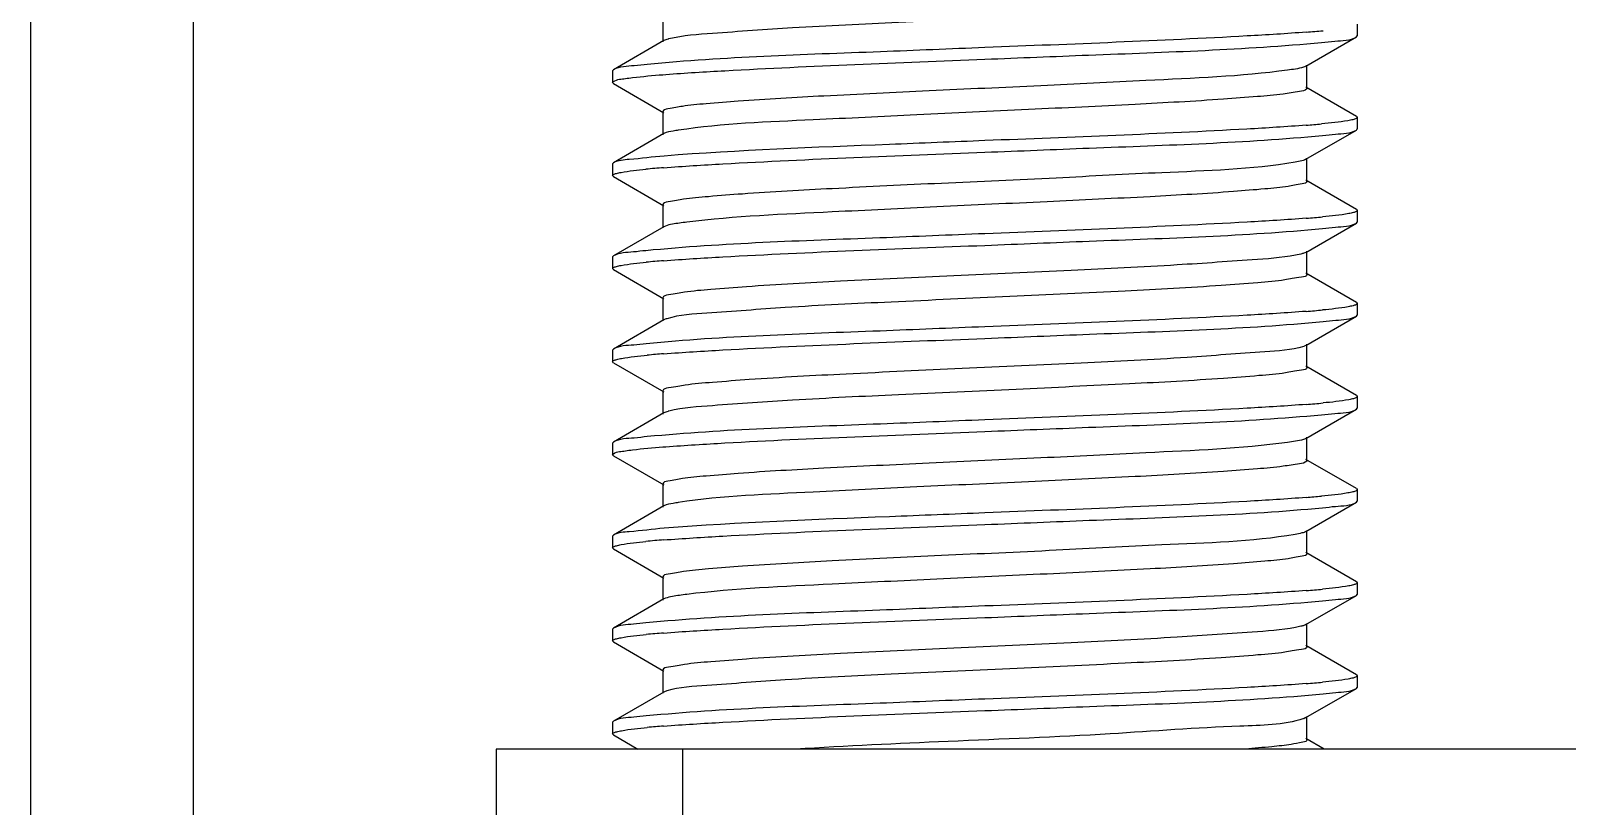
# Model space of a CAD drawing. Extents: x 1031190 to 1725648, y 733081 to 1571294.
# Drawn here: x 1132895.5 to 1133189.2, y 1238347.7 to 1238495.9 of the extents above; entities that cross this region are included whole.
import ezdxf

# ---------------------------------------------------------------- set-up
doc = ezdxf.new("R2010")
doc.units = 0
doc.header["$LTSCALE"] = 1000
doc.header["$MEASUREMENT"] = 0

msp = doc.modelspace()

# ---------------------------------------------------------------- linework, layer by layer
at = {"linetype": 'Continuous'}
for p, q in [((1132895.45, 1235660.53), (1132895.45, 1238674.19)), ((1132926.59, 1236243.7), (1132926.59, 1238542.66)), ((1133016.3, 1238498.29), (1133016.3, 1238493.84)), ((1133149.03, 1238497.17), (1133149.03, 1238494.95)), ((1133016.5, 1238494.06), (1133006.84, 1238488.47)), ((1133139.21, 1238489.16), (1133148.86, 1238494.75)), ((1133148.86, 1238494.75), (1133149.03, 1238494.95)), ((1133006.84, 1238488.47), (1133006.67, 1238488.28)), ((1133006.67, 1238488.28), (1133006.67, 1238486.05)), ((1133139.4, 1238484.94), (1133139.4, 1238489.39)), ((1133006.84, 1238485.86), (1133006.67, 1238486.05)), ((1133006.84, 1238485.86), (1133016.5, 1238480.27)), ((1133016.31, 1238487.54), (1133016.82, 1238487.58)), ((1133148.86, 1238479.57), (1133139.21, 1238485.16)), ((1133016.3, 1238480.49), (1133016.3, 1238476.04)), ((1133148.86, 1238479.57), (1133149.03, 1238479.38)), ((1133149.03, 1238479.38), (1133149.03, 1238477.15)), ((1133016.5, 1238476.27), (1133006.84, 1238470.68)), ((1133139.21, 1238471.37), (1133148.86, 1238476.96)), ((1133148.86, 1238476.96), (1133149.03, 1238477.16)), ((1133006.84, 1238470.68), (1133006.67, 1238470.48)), ((1133006.67, 1238470.48), (1133006.67, 1238468.26)), ((1133139.4, 1238467.14), (1133139.4, 1238471.59)), ((1133006.84, 1238468.06), (1133006.67, 1238468.26)), ((1133006.84, 1238468.06), (1133016.5, 1238462.47)), ((1133148.86, 1238461.78), (1133139.21, 1238467.37)), ((1133016.3, 1238462.7), (1133016.3, 1238458.25)), ((1133148.86, 1238461.78), (1133149.03, 1238461.58)), ((1133149.03, 1238461.58), (1133149.03, 1238459.36)), ((1133016.5, 1238458.47), (1133006.84, 1238452.88)), ((1133016.77, 1238458.6), (1133016.5, 1238458.47)), ((1133139.21, 1238453.57), (1133148.86, 1238459.16)), ((1133148.86, 1238459.16), (1133149.03, 1238459.36)), ((1133006.84, 1238452.88), (1133006.67, 1238452.69)), ((1133006.67, 1238452.69), (1133006.67, 1238450.46)), ((1133139.4, 1238449.35), (1133139.4, 1238453.8)), ((1133006.84, 1238450.27), (1133006.67, 1238450.46)), ((1133006.84, 1238450.27), (1133016.5, 1238444.68)), ((1133148.86, 1238443.98), (1133139.21, 1238449.57)), ((1133016.3, 1238444.9), (1133016.3, 1238440.45)), ((1133148.86, 1238443.98), (1133149.03, 1238443.79)), ((1133149.03, 1238443.79), (1133149.03, 1238441.56)), ((1133139.21, 1238435.78), (1133148.86, 1238441.37)), ((1133148.86, 1238441.37), (1133149.03, 1238441.57)), ((1133016.5, 1238440.68), (1133006.84, 1238435.09)), ((1133006.84, 1238435.09), (1133006.67, 1238434.89)), ((1133139.2, 1238435.78), (1133138.85, 1238435.63)), ((1133139.4, 1238431.55), (1133139.4, 1238436)), ((1133006.67, 1238434.89), (1133006.67, 1238432.67)), ((1133006.84, 1238432.47), (1133006.67, 1238432.67)), ((1133006.84, 1238432.47), (1133016.5, 1238426.88)), ((1133148.86, 1238426.19), (1133139.21, 1238431.78)), ((1133016.3, 1238427.11), (1133016.3, 1238422.66)), ((1133148.86, 1238426.19), (1133149.03, 1238425.99)), ((1133139.21, 1238417.98), (1133148.86, 1238423.57)), ((1133148.86, 1238423.57), (1133149.03, 1238423.77)), ((1133149.03, 1238425.99), (1133149.03, 1238423.77)), ((1133016.5, 1238422.88), (1133006.84, 1238417.29)), ((1133139.4, 1238413.76), (1133139.4, 1238418.21)), ((1133006.84, 1238417.29), (1133006.67, 1238417.1)), ((1133006.67, 1238417.1), (1133006.67, 1238414.87)), ((1133006.84, 1238414.68), (1133006.67, 1238414.87)), ((1133006.84, 1238414.68), (1133016.5, 1238409.09)), ((1133016.31, 1238416.36), (1133016.82, 1238416.4)), ((1133148.86, 1238408.39), (1133139.21, 1238413.98)), ((1133016.3, 1238409.31), (1133016.3, 1238404.86)), ((1133139.21, 1238400.19), (1133148.86, 1238405.78)), ((1133148.86, 1238408.39), (1133149.03, 1238408.2)), ((1133148.86, 1238405.78), (1133149.03, 1238405.98)), ((1133149.03, 1238408.2), (1133149.03, 1238405.97)), ((1133016.5, 1238405.09), (1133006.84, 1238399.5)), ((1133139.4, 1238395.96), (1133139.4, 1238400.41)), ((1133006.84, 1238399.5), (1133006.67, 1238399.3)), ((1133006.67, 1238399.3), (1133006.67, 1238397.08)), ((1133006.84, 1238396.88), (1133006.67, 1238397.08)), ((1133006.84, 1238396.88), (1133016.5, 1238391.29)), ((1133148.86, 1238390.6), (1133139.21, 1238396.19)), ((1133016.3, 1238391.52), (1133016.3, 1238387.07)), ((1133139.21, 1238382.39), (1133148.86, 1238387.98)), ((1133148.86, 1238390.6), (1133149.03, 1238390.4)), ((1133148.86, 1238387.98), (1133149.03, 1238388.18)), ((1133149.03, 1238390.4), (1133149.03, 1238388.18)), ((1133016.5, 1238387.29), (1133006.84, 1238381.7)), ((1133016.77, 1238387.42), (1133016.5, 1238387.29)), ((1133139.4, 1238378.17), (1133139.4, 1238382.62)), ((1133006.84, 1238381.7), (1133006.67, 1238381.51)), ((1133006.67, 1238381.51), (1133006.67, 1238379.28)), ((1133006.84, 1238379.09), (1133006.67, 1238379.28)), ((1133006.84, 1238379.09), (1133016.5, 1238373.5)), ((1133148.86, 1238372.8), (1133139.21, 1238378.39)), ((1133016.3, 1238373.72), (1133016.3, 1238369.27)), ((1133148.86, 1238372.8), (1133149.03, 1238372.61)), ((1133148.86, 1238370.19), (1133149.03, 1238370.39)), ((1133149.03, 1238372.61), (1133149.03, 1238370.38)), ((1133016.5, 1238369.5), (1133006.84, 1238363.91)), ((1133139.21, 1238364.6), (1133148.86, 1238370.19)), ((1133139.2, 1238364.6), (1133138.85, 1238364.45)), ((1133139.4, 1238360.37), (1133139.4, 1238364.82)), ((1133006.84, 1238363.91), (1133006.67, 1238363.71)), ((1133006.67, 1238363.71), (1133006.67, 1238361.49)), ((1132984.43, 1238358.6), (1132984.43, 1235398.99)), ((1133349.23, 1238358.6), (1132984.43, 1238358.6)), ((1133006.84, 1238361.29), (1133006.67, 1238361.49)), ((1133006.84, 1238361.29), (1133011.5, 1238358.6)), ((1133020.02, 1238358.6), (1133020.02, 1235398.99)), ((1133142.67, 1238358.6), (1133139.21, 1238360.6))]:
    msp.add_line(p, q, dxfattribs=at)
for centre, radius, start, end in [((1133019.68, 1238485.09), 9.56, 103.4604, 104.3304), ((1133123.77, 1238694.71), 199.64, 274.4562, 275.3757), ((1133123.18, 1238683.98), 206.72, 274.4595, 275.2732), ((1133031.56, 1238275.11), 195.24, 94.4466, 95.4486), ((1133123.59, 1238661.33), 201.86, 274.4571, 275.3431), ((1133031.68, 1238255.88), 196.68, 94.4521, 95.4224), ((1133123.55, 1238644), 202.32, 274.4572, 275.3373), ((1133137.51, 1238439.51), 4.11, 287.9093, 289.0439), ((1133032.08, 1238233.39), 201.39, 94.4567, 95.3502), ((1133019.68, 1238413.91), 9.56, 103.4604, 104.3304), ((1133123.77, 1238623.53), 199.64, 274.4562, 275.3757), ((1133123.18, 1238612.8), 206.72, 274.4595, 275.2732), ((1133031.56, 1238203.93), 195.24, 94.4466, 95.4486), ((1133123.59, 1238590.15), 201.86, 274.4571, 275.3431), ((1133031.68, 1238184.7), 196.68, 94.4521, 95.4224), ((1133123.55, 1238572.82), 202.32, 274.4572, 275.3373), ((1133032.08, 1238162.21), 201.39, 94.4567, 95.3502), ((1133137.51, 1238368.33), 4.11, 287.9093, 289.0439)]:
    msp.add_arc(centre, radius, start, end, dxfattribs=at)
for points, knots in [([(1133139.4, 1238502.73), (1133139.4, 1238502.35), (1133137.35, 1238502.1), (1133134.86, 1238501.53), (1133129.55, 1238501.11), (1133119.8, 1238500.34), (1133104.2, 1238499.52), (1133083.54, 1238498.54), (1133062.07, 1238497.55), (1133042.71, 1238496.65), (1133028.11, 1238495.59), (1133020.17, 1238495.04), (1133017.45, 1238494.38)], [0, 0, 0, 0, 0.009517, 0.035128, 0.076492, 0.132277, 0.279305, 0.456588, 0.640385, 0.806077, 0.931494, 1, 1, 1, 1]), ([(1133017.31, 1238494.35), (1133017.15, 1238494.31), (1133016.87, 1238494.23), (1133016.6, 1238494.12), (1133016.5, 1238494.06)], [0, 0, 0, 0, 0.585672, 1, 1, 1, 1]), ([(1133139.28, 1238495.67), (1133135.51, 1238495.38), (1133115.05, 1238494.14), (1133094.56, 1238493.39), (1133077.85, 1238492.72)], [0, 0, 0, 0, 0.184509, 1, 1, 1, 1]), ([(1133077.85, 1238490.5), (1133084.46, 1238490.76), (1133105.9, 1238491.67), (1133127.38, 1238492.32), (1133142.18, 1238493.7)], [0, 0, 0, 0, 0.307895, 1, 1, 1, 1]), ([(1133142.18, 1238493.7), (1133143.03, 1238493.78), (1133145.24, 1238494.08), (1133147.65, 1238494.05), (1133148.86, 1238494.75)], [0, 0, 0, 0, 0.380051, 1, 1, 1, 1]), ([(1133077.85, 1238492.72), (1133071.2, 1238492.46), (1133049.68, 1238491.54), (1133028.13, 1238490.91), (1133013.3, 1238489.51)], [0, 0, 0, 0, 0.308784, 1, 1, 1, 1]), ([(1133013.3, 1238489.51), (1133012.48, 1238489.43), (1133010.34, 1238489.13), (1133008.01, 1238489.15), (1133006.84, 1238488.47)], [0, 0, 0, 0, 0.379378, 1, 1, 1, 1]), ([(1133135.69, 1238488.4), (1133126.72, 1238487.19), (1133110.95, 1238486.58), (1133088.12, 1238485.38), (1133067.58, 1238484.48), (1133048.34, 1238483.54), (1133034.03, 1238482.76), (1133025.17, 1238482.03), (1133020.39, 1238481.62), (1133018.13, 1238481.11), (1133016.3, 1238480.84), (1133016.3, 1238480.49)], [0, 0, 0, 0, 0.226556, 0.394464, 0.573122, 0.741029, 0.877994, 0.929534, 0.967621, 0.99116, 1, 1, 1, 1]), ([(1133016.82, 1238487.58), (1133020.59, 1238487.87), (1133040.93, 1238489.09), (1133061.28, 1238489.84), (1133077.85, 1238490.5)], [0, 0, 0, 0, 0.186017, 1, 1, 1, 1]), ([(1133139.2, 1238489.16), (1133139.06, 1238489.08), (1133137.91, 1238488.68), (1133136.71, 1238488.54), (1133135.69, 1238488.4)], [0, 0, 0, 0, 0.140461, 1, 1, 1, 1]), ([(1133006.67, 1238486.05), (1133006.67, 1238486.13), (1133007.5, 1238486.73), (1133008.35, 1238486.68), (1133009.12, 1238486.8)], [0, 0, 0, 0, 0.092798, 1, 1, 1, 1]), ([(1133009.12, 1238486.8), (1133009.58, 1238486.87), (1133011.97, 1238487.18), (1133014.37, 1238487.39), (1133016.31, 1238487.54)], [0, 0, 0, 0, 0.190958, 1, 1, 1, 1]), ([(1133139.4, 1238484.94), (1133139.4, 1238484.92), (1133139.39, 1238484.88), (1133139.37, 1238484.85), (1133139.35, 1238484.83)], [0, 0, 0, 0, 0.463467, 1, 1, 1, 1]), ([(1133139.35, 1238484.83), (1133139.04, 1238484.46), (1133137.32, 1238484.27), (1133134.32, 1238483.7), (1133129.37, 1238483.3), (1133119.99, 1238482.57), (1133105.38, 1238481.79), (1133085.85, 1238480.84), (1133065.34, 1238479.95), (1133043.03, 1238478.73), (1133027.77, 1238478.21), (1133019.24, 1238476.92)], [0, 0, 0, 0, 0.011937, 0.038615, 0.07957, 0.133598, 0.274096, 0.443272, 0.620779, 0.785256, 1, 1, 1, 1]), ([(1133149.03, 1238479.38), (1133149.03, 1238479.28), (1133148.68, 1238479.07), (1133148.41, 1238479), (1133148.19, 1238478.94)], [0, 0, 0, 0, 0.312916, 1, 1, 1, 1]), ([(1133019.24, 1238476.92), (1133018.91, 1238476.87), (1133018, 1238476.7), (1133017.03, 1238476.57), (1133016.5, 1238476.27)], [0, 0, 0, 0, 0.353551, 1, 1, 1, 1]), ([(1133139.25, 1238477.88), (1133135.48, 1238477.58), (1133115.03, 1238476.34), (1133094.55, 1238475.59), (1133077.85, 1238474.93)], [0, 0, 0, 0, 0.184619, 1, 1, 1, 1]), ([(1133148.19, 1238478.94), (1133147.87, 1238478.86), (1133145.89, 1238478.47), (1133143.87, 1238478.28), (1133142.18, 1238478.13)], [0, 0, 0, 0, 0.163149, 1, 1, 1, 1]), ([(1133142.38, 1238475.92), (1133143.21, 1238476), (1133145.35, 1238476.3), (1133147.69, 1238476.28), (1133148.86, 1238476.96)], [0, 0, 0, 0, 0.379419, 1, 1, 1, 1]), ([(1133077.85, 1238474.93), (1133071.76, 1238474.69), (1133051.31, 1238473.84), (1133030.85, 1238473.11), (1133016.52, 1238471.99)], [0, 0, 0, 0, 0.297814, 1, 1, 1, 1]), ([(1133077.85, 1238472.71), (1133084.5, 1238472.97), (1133106.01, 1238473.89), (1133127.56, 1238474.52), (1133142.38, 1238475.92)], [0, 0, 0, 0, 0.308711, 1, 1, 1, 1]), ([(1133016.52, 1238471.99), (1133014.3, 1238471.81), (1133011.14, 1238471.37), (1133007.73, 1238471.19), (1133006.84, 1238470.68)], [0, 0, 0, 0, 0.683777, 1, 1, 1, 1]), ([(1133137.15, 1238470.82), (1133128.75, 1238469.38), (1133113.42, 1238468.99), (1133090.9, 1238467.7), (1133069.86, 1238466.8), (1133049.91, 1238465.82), (1133034.96, 1238465.02), (1133025.65, 1238464.27), (1133020.62, 1238463.86), (1133018.24, 1238463.32), (1133016.3, 1238463.07), (1133016.3, 1238462.7)], [0, 0, 0, 0, 0.210773, 0.377666, 0.558838, 0.731273, 0.873076, 0.926648, 0.966309, 0.990838, 1, 1, 1, 1]), ([(1133016.43, 1238469.76), (1133020.2, 1238470.05), (1133040.66, 1238471.29), (1133061.15, 1238472.04), (1133077.85, 1238472.71)], [0, 0, 0, 0, 0.184504, 1, 1, 1, 1]), ([(1133139.2, 1238471.37), (1133138.97, 1238471.23), (1133138.28, 1238471.04), (1133137.58, 1238470.9), (1133137.15, 1238470.82)], [0, 0, 0, 0, 0.374139, 1, 1, 1, 1]), ([(1133006.67, 1238468.26), (1133006.67, 1238468.35), (1133006.96, 1238468.54), (1133007.21, 1238468.61), (1133007.4, 1238468.66)], [0, 0, 0, 0, 0.319044, 1, 1, 1, 1]), ([(1133007.4, 1238468.66), (1133007.69, 1238468.74), (1133009.55, 1238469.13), (1133011.44, 1238469.31), (1133013.03, 1238469.46)], [0, 0, 0, 0, 0.160861, 1, 1, 1, 1]), ([(1133139.4, 1238467.14), (1133139.4, 1238466.8), (1133137.63, 1238466.53), (1133135.42, 1238466.04), (1133130.77, 1238465.63), (1133122.13, 1238464.91), (1133108.14, 1238464.13), (1133089.26, 1238463.21), (1133068.99, 1238462.31), (1133046.05, 1238461.14), (1133030.09, 1238460.47), (1133020.88, 1238459.35)], [0, 0, 0, 0, 0.008683, 0.031763, 0.069103, 0.119686, 0.254361, 0.420111, 0.597552, 0.765912, 1, 1, 1, 1]), ([(1133149.03, 1238461.58), (1133149.03, 1238461.49), (1133148.74, 1238461.3), (1133148.49, 1238461.23), (1133148.3, 1238461.18)], [0, 0, 0, 0, 0.318137, 1, 1, 1, 1]), ([(1133020.88, 1238459.35), (1133020.4, 1238459.29), (1133019.03, 1238459.1), (1133017.63, 1238458.92), (1133016.77, 1238458.6)], [0, 0, 0, 0, 0.341642, 1, 1, 1, 1]), ([(1133139.27, 1238460.08), (1133135.5, 1238459.79), (1133115.04, 1238458.55), (1133094.55, 1238457.8), (1133077.85, 1238457.13)], [0, 0, 0, 0, 0.184538, 1, 1, 1, 1]), ([(1133142.37, 1238458.12), (1133143.2, 1238458.2), (1133145.34, 1238458.5), (1133147.68, 1238458.48), (1133148.86, 1238459.16)], [0, 0, 0, 0, 0.379512, 1, 1, 1, 1]), ([(1133148.3, 1238461.18), (1133148, 1238461.09), (1133146.04, 1238460.69), (1133144.05, 1238460.51), (1133142.38, 1238460.35)], [0, 0, 0, 0, 0.159502, 1, 1, 1, 1]), ([(1133077.85, 1238457.13), (1133071.15, 1238456.87), (1133049.54, 1238455.94), (1133027.89, 1238455.32), (1133013.03, 1238453.89)], [0, 0, 0, 0, 0.309919, 1, 1, 1, 1]), ([(1133077.85, 1238454.91), (1133084.49, 1238455.17), (1133106, 1238456.09), (1133127.55, 1238456.73), (1133142.37, 1238458.12)], [0, 0, 0, 0, 0.308641, 1, 1, 1, 1]), ([(1133013.03, 1238453.89), (1133012.24, 1238453.82), (1133010.2, 1238453.53), (1133007.96, 1238453.53), (1133006.84, 1238452.88)], [0, 0, 0, 0, 0.378482, 1, 1, 1, 1]), ([(1133138.25, 1238453.25), (1133135.53, 1238452.6), (1133127.58, 1238452.04), (1133112.98, 1238450.99), (1133093.62, 1238450.08), (1133072.15, 1238449.09), (1133051.5, 1238448.11), (1133035.9, 1238447.29), (1133026.15, 1238446.52), (1133020.85, 1238446.1), (1133018.35, 1238445.53), (1133016.31, 1238445.29), (1133016.31, 1238444.9)], [0, 0, 0, 0, 0.068576, 0.194029, 0.359725, 0.543506, 0.720761, 0.867753, 0.923531, 0.964877, 0.99049, 1, 1, 1, 1]), ([(1133016.42, 1238451.96), (1133020.19, 1238452.26), (1133040.65, 1238453.5), (1133061.14, 1238454.25), (1133077.85, 1238454.91)], [0, 0, 0, 0, 0.184493, 1, 1, 1, 1]), ([(1133139.2, 1238453.57), (1133139.09, 1238453.5), (1133138.77, 1238453.38), (1133138.44, 1238453.3), (1133138.25, 1238453.25)], [0, 0, 0, 0, 0.406881, 1, 1, 1, 1]), ([(1133006.67, 1238450.46), (1133006.67, 1238450.55), (1133006.97, 1238450.75), (1133007.21, 1238450.82), (1133007.4, 1238450.87)], [0, 0, 0, 0, 0.318595, 1, 1, 1, 1]), ([(1133007.4, 1238450.87), (1133007.7, 1238450.95), (1133009.58, 1238451.34), (1133011.49, 1238451.52), (1133013.1, 1238451.67)], [0, 0, 0, 0, 0.160696, 1, 1, 1, 1]), ([(1133139.4, 1238449.35), (1133139.4, 1238448.95), (1133137.3, 1238448.71), (1133134.74, 1238448.13), (1133129.3, 1238447.71), (1133119.32, 1238446.93), (1133103.41, 1238446.1), (1133082.41, 1238445.11), (1133060.74, 1238444.1), (1133041.4, 1238443.22), (1133027.17, 1238442.07), (1133019.51, 1238441.63), (1133017.04, 1238440.89)], [0, 0, 0, 0, 0.009703, 0.035887, 0.07813, 0.135078, 0.284815, 0.464601, 0.649729, 0.81476, 0.937049, 1, 1, 1, 1]), ([(1133149.03, 1238443.79), (1133149.03, 1238443.69), (1133148.69, 1238443.48), (1133148.42, 1238443.41), (1133148.21, 1238443.36)], [0, 0, 0, 0, 0.314295, 1, 1, 1, 1]), ([(1133017.04, 1238440.89), (1133016.94, 1238440.86), (1133016.75, 1238440.8), (1133016.57, 1238440.72), (1133016.5, 1238440.68)], [0, 0, 0, 0, 0.569522, 1, 1, 1, 1]), ([(1133139.27, 1238442.29), (1133135.5, 1238441.99), (1133115.04, 1238440.75), (1133094.55, 1238440), (1133077.85, 1238439.34)], [0, 0, 0, 0, 0.184553, 1, 1, 1, 1]), ([(1133148.21, 1238443.36), (1133147.9, 1238443.28), (1133145.97, 1238442.89), (1133144.01, 1238442.71), (1133142.37, 1238442.55)], [0, 0, 0, 0, 0.163341, 1, 1, 1, 1]), ([(1133142.48, 1238440.34), (1133143.29, 1238440.42), (1133145.4, 1238440.71), (1133147.7, 1238440.7), (1133148.86, 1238441.37)], [0, 0, 0, 0, 0.379133, 1, 1, 1, 1]), ([(1133077.85, 1238439.34), (1133071.17, 1238439.07), (1133049.58, 1238438.15), (1133027.95, 1238437.53), (1133013.1, 1238436.1)], [0, 0, 0, 0, 0.309586, 1, 1, 1, 1]), ([(1133077.85, 1238437.12), (1133084.51, 1238437.38), (1133106.06, 1238438.3), (1133127.64, 1238438.93), (1133142.48, 1238440.34)], [0, 0, 0, 0, 0.309073, 1, 1, 1, 1]), ([(1133013.1, 1238436.1), (1133012.3, 1238436.03), (1133010.23, 1238435.73), (1133007.98, 1238435.75), (1133006.84, 1238435.09)], [0, 0, 0, 0, 0.378727, 1, 1, 1, 1]), ([(1133138.78, 1238435.6), (1133136.39, 1238434.83), (1133128.83, 1238434.43), (1133114.73, 1238433.25), (1133095.39, 1238432.38), (1133073.66, 1238431.36), (1133052.56, 1238430.37), (1133036.53, 1238429.54), (1133026.48, 1238428.75), (1133021, 1238428.33), (1133018.42, 1238427.74), (1133016.31, 1238427.51), (1133016.3, 1238427.11)], [0, 0, 0, 0, 0.061098, 0.182334, 0.347135, 0.532706, 0.713328, 0.863975, 0.921317, 0.963856, 0.990226, 1, 1, 1, 1]), ([(1133016.43, 1238434.17), (1133020.2, 1238434.46), (1133040.66, 1238435.7), (1133061.15, 1238436.45), (1133077.85, 1238437.12)], [0, 0, 0, 0, 0.184541, 1, 1, 1, 1]), ([(1133006.67, 1238432.67), (1133006.67, 1238432.76), (1133006.99, 1238432.97), (1133007.26, 1238433.03), (1133007.46, 1238433.09)], [0, 0, 0, 0, 0.315177, 1, 1, 1, 1]), ([(1133007.46, 1238433.09), (1133007.77, 1238433.17), (1133009.7, 1238433.56), (1133011.66, 1238433.74), (1133013.3, 1238433.9)], [0, 0, 0, 0, 0.16229, 1, 1, 1, 1]), ([(1133139.4, 1238431.55), (1133139.4, 1238431.17), (1133137.35, 1238430.92), (1133134.86, 1238430.36), (1133129.55, 1238429.94), (1133119.8, 1238429.16), (1133104.2, 1238428.34), (1133083.54, 1238427.36), (1133062.07, 1238426.37), (1133042.71, 1238425.47), (1133028.11, 1238424.41), (1133020.17, 1238423.86), (1133017.45, 1238423.21)], [0, 0, 0, 0, 0.009517, 0.035128, 0.076492, 0.132277, 0.279305, 0.456588, 0.640385, 0.806077, 0.931494, 1, 1, 1, 1]), ([(1133139.28, 1238424.49), (1133135.51, 1238424.2), (1133115.05, 1238422.96), (1133094.56, 1238422.21), (1133077.85, 1238421.54)], [0, 0, 0, 0, 0.184509, 1, 1, 1, 1]), ([(1133142.18, 1238422.52), (1133143.03, 1238422.6), (1133145.24, 1238422.9), (1133147.65, 1238422.87), (1133148.86, 1238423.57)], [0, 0, 0, 0, 0.380051, 1, 1, 1, 1]), ([(1133148.32, 1238425.59), (1133148.02, 1238425.51), (1133146.09, 1238425.11), (1133144.12, 1238424.93), (1133142.48, 1238424.77)], [0, 0, 0, 0, 0.159053, 1, 1, 1, 1]), ([(1133149.03, 1238425.99), (1133149.03, 1238425.91), (1133148.75, 1238425.71), (1133148.5, 1238425.65), (1133148.32, 1238425.59)], [0, 0, 0, 0, 0.319254, 1, 1, 1, 1]), ([(1133077.85, 1238421.54), (1133071.2, 1238421.28), (1133049.68, 1238420.36), (1133028.13, 1238419.73), (1133013.3, 1238418.33)], [0, 0, 0, 0, 0.308784, 1, 1, 1, 1]), ([(1133017.31, 1238423.17), (1133017.15, 1238423.13), (1133016.87, 1238423.05), (1133016.6, 1238422.94), (1133016.5, 1238422.88)], [0, 0, 0, 0, 0.585672, 1, 1, 1, 1]), ([(1133077.85, 1238419.32), (1133084.46, 1238419.58), (1133105.9, 1238420.49), (1133127.38, 1238421.14), (1133142.18, 1238422.52)], [0, 0, 0, 0, 0.307895, 1, 1, 1, 1]), ([(1133013.3, 1238418.33), (1133012.48, 1238418.25), (1133010.34, 1238417.95), (1133008.01, 1238417.97), (1133006.84, 1238417.29)], [0, 0, 0, 0, 0.379378, 1, 1, 1, 1]), ([(1133016.82, 1238416.4), (1133020.59, 1238416.69), (1133040.93, 1238417.91), (1133061.28, 1238418.66), (1133077.85, 1238419.32)], [0, 0, 0, 0, 0.186017, 1, 1, 1, 1]), ([(1133139.2, 1238417.98), (1133139.06, 1238417.9), (1133137.91, 1238417.5), (1133136.71, 1238417.36), (1133135.69, 1238417.22)], [0, 0, 0, 0, 0.140461, 1, 1, 1, 1]), ([(1133006.67, 1238414.87), (1133006.67, 1238414.95), (1133007.5, 1238415.55), (1133008.35, 1238415.5), (1133009.12, 1238415.62)], [0, 0, 0, 0, 0.092798, 1, 1, 1, 1]), ([(1133009.12, 1238415.62), (1133009.58, 1238415.69), (1133011.97, 1238416), (1133014.37, 1238416.21), (1133016.31, 1238416.36)], [0, 0, 0, 0, 0.190958, 1, 1, 1, 1]), ([(1133135.69, 1238417.22), (1133126.72, 1238416.01), (1133110.95, 1238415.41), (1133088.12, 1238414.2), (1133067.58, 1238413.3), (1133048.34, 1238412.36), (1133034.03, 1238411.58), (1133025.17, 1238410.85), (1133020.39, 1238410.44), (1133018.13, 1238409.93), (1133016.3, 1238409.66), (1133016.3, 1238409.31)], [0, 0, 0, 0, 0.226556, 0.394464, 0.573122, 0.741029, 0.877994, 0.929534, 0.967621, 0.99116, 1, 1, 1, 1]), ([(1133139.35, 1238413.65), (1133139.04, 1238413.28), (1133137.32, 1238413.09), (1133134.32, 1238412.52), (1133129.37, 1238412.12), (1133119.99, 1238411.39), (1133105.38, 1238410.61), (1133085.85, 1238409.66), (1133065.34, 1238408.77), (1133043.03, 1238407.55), (1133027.77, 1238407.03), (1133019.24, 1238405.74)], [0, 0, 0, 0, 0.011937, 0.038615, 0.07957, 0.133598, 0.274096, 0.443272, 0.620779, 0.785256, 1, 1, 1, 1]), ([(1133139.4, 1238413.76), (1133139.4, 1238413.74), (1133139.39, 1238413.7), (1133139.37, 1238413.67), (1133139.35, 1238413.65)], [0, 0, 0, 0, 0.463467, 1, 1, 1, 1]), ([(1133019.24, 1238405.74), (1133018.91, 1238405.69), (1133018, 1238405.52), (1133017.03, 1238405.39), (1133016.5, 1238405.09)], [0, 0, 0, 0, 0.353551, 1, 1, 1, 1]), ([(1133139.25, 1238406.7), (1133135.48, 1238406.4), (1133115.03, 1238405.16), (1133094.55, 1238404.41), (1133077.85, 1238403.75)], [0, 0, 0, 0, 0.184619, 1, 1, 1, 1]), ([(1133148.19, 1238407.76), (1133147.87, 1238407.68), (1133145.89, 1238407.29), (1133143.87, 1238407.1), (1133142.18, 1238406.95)], [0, 0, 0, 0, 0.163149, 1, 1, 1, 1]), ([(1133142.38, 1238404.74), (1133143.21, 1238404.82), (1133145.35, 1238405.12), (1133147.69, 1238405.1), (1133148.86, 1238405.78)], [0, 0, 0, 0, 0.379419, 1, 1, 1, 1]), ([(1133149.03, 1238408.2), (1133149.03, 1238408.1), (1133148.68, 1238407.89), (1133148.41, 1238407.82), (1133148.19, 1238407.76)], [0, 0, 0, 0, 0.312916, 1, 1, 1, 1]), ([(1133077.85, 1238403.75), (1133071.76, 1238403.51), (1133051.31, 1238402.66), (1133030.85, 1238401.93), (1133016.52, 1238400.81)], [0, 0, 0, 0, 0.297814, 1, 1, 1, 1]), ([(1133077.85, 1238401.53), (1133084.5, 1238401.79), (1133106.01, 1238402.71), (1133127.56, 1238403.34), (1133142.38, 1238404.74)], [0, 0, 0, 0, 0.308711, 1, 1, 1, 1]), ([(1133016.52, 1238400.81), (1133014.3, 1238400.63), (1133011.14, 1238400.19), (1133007.73, 1238400.01), (1133006.84, 1238399.5)], [0, 0, 0, 0, 0.683777, 1, 1, 1, 1]), ([(1133016.43, 1238398.58), (1133020.2, 1238398.87), (1133040.66, 1238400.11), (1133061.15, 1238400.86), (1133077.85, 1238401.53)], [0, 0, 0, 0, 0.184504, 1, 1, 1, 1]), ([(1133139.2, 1238400.19), (1133138.97, 1238400.05), (1133138.28, 1238399.86), (1133137.58, 1238399.72), (1133137.15, 1238399.64)], [0, 0, 0, 0, 0.374139, 1, 1, 1, 1]), ([(1133006.67, 1238397.08), (1133006.67, 1238397.17), (1133006.96, 1238397.36), (1133007.21, 1238397.43), (1133007.4, 1238397.48)], [0, 0, 0, 0, 0.319044, 1, 1, 1, 1]), ([(1133007.4, 1238397.48), (1133007.69, 1238397.56), (1133009.55, 1238397.95), (1133011.44, 1238398.13), (1133013.03, 1238398.28)], [0, 0, 0, 0, 0.160861, 1, 1, 1, 1]), ([(1133137.15, 1238399.64), (1133128.75, 1238398.2), (1133113.42, 1238397.81), (1133090.9, 1238396.52), (1133069.86, 1238395.62), (1133049.91, 1238394.64), (1133034.96, 1238393.84), (1133025.65, 1238393.1), (1133020.62, 1238392.68), (1133018.24, 1238392.14), (1133016.3, 1238391.89), (1133016.3, 1238391.52)], [0, 0, 0, 0, 0.210773, 0.377666, 0.558838, 0.731273, 0.873076, 0.926648, 0.966309, 0.990838, 1, 1, 1, 1]), ([(1133139.4, 1238395.96), (1133139.4, 1238395.62), (1133137.63, 1238395.35), (1133135.42, 1238394.86), (1133130.77, 1238394.45), (1133122.13, 1238393.73), (1133108.14, 1238392.95), (1133089.26, 1238392.03), (1133068.99, 1238391.13), (1133046.05, 1238389.96), (1133030.09, 1238389.29), (1133020.88, 1238388.17)], [0, 0, 0, 0, 0.008683, 0.031763, 0.069103, 0.119686, 0.254361, 0.420111, 0.597552, 0.765912, 1, 1, 1, 1]), ([(1133020.88, 1238388.17), (1133020.4, 1238388.11), (1133019.03, 1238387.92), (1133017.63, 1238387.74), (1133016.77, 1238387.42)], [0, 0, 0, 0, 0.341642, 1, 1, 1, 1]), ([(1133139.27, 1238388.9), (1133135.5, 1238388.61), (1133115.04, 1238387.37), (1133094.55, 1238386.62), (1133077.85, 1238385.95)], [0, 0, 0, 0, 0.184538, 1, 1, 1, 1]), ([(1133142.37, 1238386.94), (1133143.2, 1238387.02), (1133145.34, 1238387.32), (1133147.68, 1238387.3), (1133148.86, 1238387.98)], [0, 0, 0, 0, 0.379512, 1, 1, 1, 1]), ([(1133148.3, 1238390), (1133148, 1238389.91), (1133146.04, 1238389.51), (1133144.05, 1238389.33), (1133142.38, 1238389.17)], [0, 0, 0, 0, 0.159502, 1, 1, 1, 1]), ([(1133149.03, 1238390.4), (1133149.03, 1238390.31), (1133148.74, 1238390.12), (1133148.49, 1238390.05), (1133148.3, 1238390)], [0, 0, 0, 0, 0.318137, 1, 1, 1, 1]), ([(1133077.85, 1238385.95), (1133071.15, 1238385.69), (1133049.54, 1238384.76), (1133027.89, 1238384.14), (1133013.03, 1238382.71)], [0, 0, 0, 0, 0.309919, 1, 1, 1, 1]), ([(1133077.85, 1238383.73), (1133084.49, 1238383.99), (1133106, 1238384.91), (1133127.55, 1238385.55), (1133142.37, 1238386.94)], [0, 0, 0, 0, 0.308641, 1, 1, 1, 1]), ([(1133013.03, 1238382.71), (1133012.24, 1238382.64), (1133010.2, 1238382.35), (1133007.96, 1238382.35), (1133006.84, 1238381.7)], [0, 0, 0, 0, 0.378482, 1, 1, 1, 1]), ([(1133138.25, 1238382.07), (1133135.53, 1238381.42), (1133127.58, 1238380.86), (1133112.98, 1238379.81), (1133093.62, 1238378.9), (1133072.15, 1238377.91), (1133051.5, 1238376.93), (1133035.9, 1238376.11), (1133026.15, 1238375.34), (1133020.85, 1238374.92), (1133018.35, 1238374.35), (1133016.31, 1238374.11), (1133016.31, 1238373.72)], [0, 0, 0, 0, 0.068576, 0.194029, 0.359725, 0.543506, 0.720761, 0.867753, 0.923531, 0.964877, 0.99049, 1, 1, 1, 1]), ([(1133016.42, 1238380.78), (1133020.19, 1238381.08), (1133040.65, 1238382.32), (1133061.14, 1238383.07), (1133077.85, 1238383.73)], [0, 0, 0, 0, 0.184493, 1, 1, 1, 1]), ([(1133139.2, 1238382.39), (1133139.09, 1238382.32), (1133138.77, 1238382.2), (1133138.44, 1238382.12), (1133138.25, 1238382.07)], [0, 0, 0, 0, 0.406881, 1, 1, 1, 1]), ([(1133006.67, 1238379.28), (1133006.67, 1238379.37), (1133006.97, 1238379.57), (1133007.21, 1238379.64), (1133007.4, 1238379.69)], [0, 0, 0, 0, 0.318595, 1, 1, 1, 1]), ([(1133007.4, 1238379.69), (1133007.7, 1238379.77), (1133009.58, 1238380.16), (1133011.49, 1238380.34), (1133013.1, 1238380.49)], [0, 0, 0, 0, 0.160696, 1, 1, 1, 1]), ([(1133139.4, 1238378.17), (1133139.4, 1238377.77), (1133137.3, 1238377.53), (1133134.74, 1238376.95), (1133129.3, 1238376.53), (1133119.32, 1238375.75), (1133103.41, 1238374.92), (1133082.41, 1238373.93), (1133060.74, 1238372.92), (1133041.4, 1238372.04), (1133027.17, 1238370.89), (1133019.51, 1238370.45), (1133017.04, 1238369.71)], [0, 0, 0, 0, 0.009703, 0.035887, 0.07813, 0.135078, 0.284815, 0.464601, 0.649729, 0.81476, 0.937049, 1, 1, 1, 1]), ([(1133139.27, 1238371.11), (1133135.5, 1238370.81), (1133115.04, 1238369.57), (1133094.55, 1238368.82), (1133077.85, 1238368.16)], [0, 0, 0, 0, 0.184553, 1, 1, 1, 1]), ([(1133148.21, 1238372.18), (1133147.9, 1238372.1), (1133145.97, 1238371.72), (1133144.01, 1238371.53), (1133142.37, 1238371.37)], [0, 0, 0, 0, 0.163341, 1, 1, 1, 1]), ([(1133149.03, 1238372.61), (1133149.03, 1238372.51), (1133148.69, 1238372.3), (1133148.42, 1238372.23), (1133148.21, 1238372.18)], [0, 0, 0, 0, 0.314295, 1, 1, 1, 1]), ([(1133077.85, 1238368.16), (1133071.17, 1238367.89), (1133049.58, 1238366.97), (1133027.95, 1238366.35), (1133013.1, 1238364.92)], [0, 0, 0, 0, 0.309586, 1, 1, 1, 1]), ([(1133017.04, 1238369.71), (1133016.94, 1238369.68), (1133016.75, 1238369.62), (1133016.57, 1238369.54), (1133016.5, 1238369.5)], [0, 0, 0, 0, 0.569522, 1, 1, 1, 1]), ([(1133077.85, 1238365.94), (1133084.51, 1238366.2), (1133106.06, 1238367.12), (1133127.64, 1238367.75), (1133142.48, 1238369.16)], [0, 0, 0, 0, 0.309073, 1, 1, 1, 1]), ([(1133142.48, 1238369.16), (1133143.29, 1238369.24), (1133145.4, 1238369.53), (1133147.7, 1238369.52), (1133148.86, 1238370.19)], [0, 0, 0, 0, 0.379133, 1, 1, 1, 1]), ([(1133013.1, 1238364.92), (1133012.3, 1238364.85), (1133010.23, 1238364.56), (1133007.98, 1238364.57), (1133006.84, 1238363.91)], [0, 0, 0, 0, 0.378727, 1, 1, 1, 1]), ([(1133016.43, 1238362.99), (1133020.2, 1238363.28), (1133040.66, 1238364.52), (1133061.15, 1238365.27), (1133077.85, 1238365.94)], [0, 0, 0, 0, 0.184541, 1, 1, 1, 1]), ([(1133006.67, 1238361.49), (1133006.67, 1238361.58), (1133006.99, 1238361.79), (1133007.26, 1238361.85), (1133007.46, 1238361.91)], [0, 0, 0, 0, 0.315177, 1, 1, 1, 1]), ([(1133007.46, 1238361.91), (1133007.77, 1238361.99), (1133009.7, 1238362.38), (1133011.66, 1238362.56), (1133013.3, 1238362.72)], [0, 0, 0, 0, 0.16229, 1, 1, 1, 1]), ([(1133138.78, 1238364.42), (1133134.88, 1238363.16), (1133122.29, 1238363), (1133099.8, 1238361.18), (1133071.41, 1238360.14), (1133051.37, 1238359.15), (1133041.65, 1238358.59)], [0, 0, 0, 0, 0.126063, 0.381215, 0.699941, 1, 1, 1, 1]), ([(1133139.4, 1238360.37), (1133139.4, 1238360.08), (1133137.95, 1238359.79), (1133136.06, 1238359.38), (1133132.17, 1238358.98), (1133129.32, 1238358.73), (1133127.63, 1238358.59)], [0, 0, 0, 0, 0.073356, 0.265504, 0.576551, 1, 1, 1, 1])]:
    msp.add_open_spline(points, degree=3, knots=knots, dxfattribs=at)

doc.saveas('drawing.dxf')
